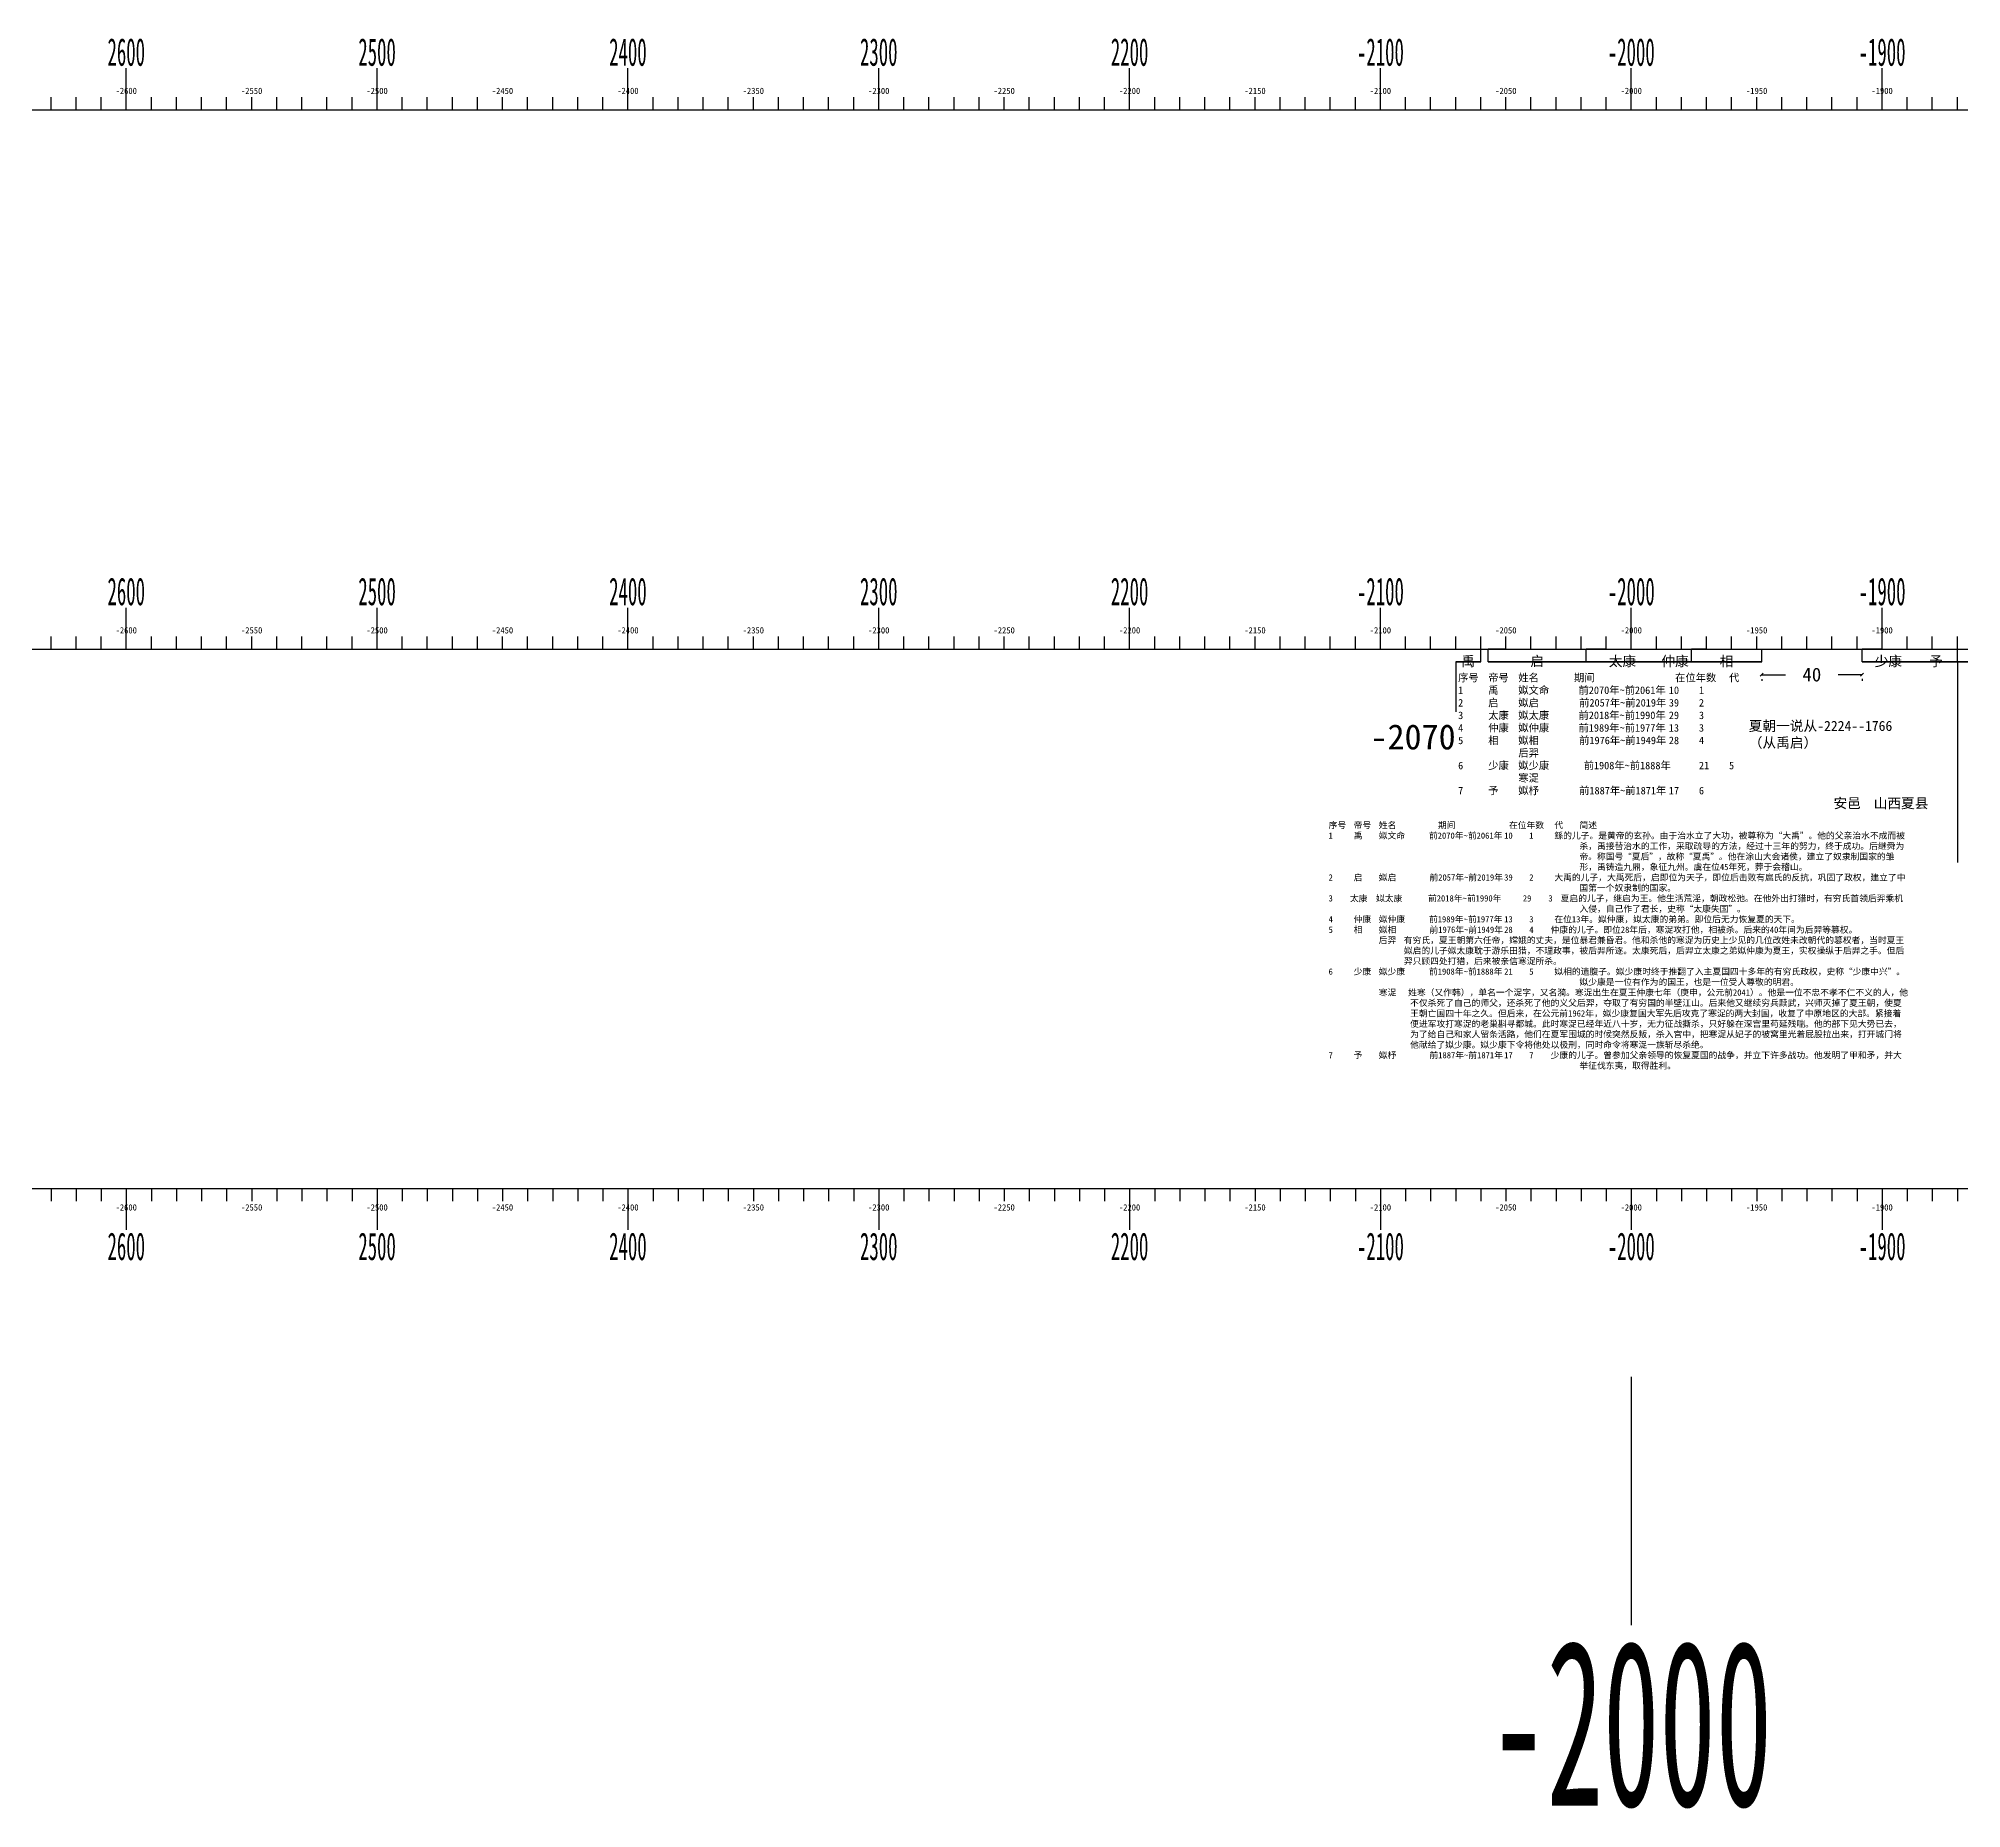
# Model space of a CAD drawing. Header units: millimetres. Extents: x 832 to 7246, y 34 to 740.
# Drawn here: x 2404 to 3170, y 34 to 740 of the extents above; entities that cross this region are included whole.
import ezdxf
from ezdxf.enums import TextEntityAlignment as Align

# ---------------------------------------------------------------- set-up
doc = ezdxf.new("R2010")
doc.units = ezdxf.units.MM
doc.header["$LTSCALE"] = 0.3
doc.header["$PDMODE"] = 32
doc.header["$PDSIZE"] = 22
for name, color, linetype in [('event', 7, 'Continuous'), ('maths', 7, 'Continuous'), ('talent', 7, 'Continuous'), ('基准', 7, 'Continuous'), ('朝代', 7, 'Continuous')]:
    doc.layers.add(name, color=color, linetype=linetype)
doc.layers.add('粗线', color=5, linetype='Continuous', lineweight=50)
doc.styles.get("Standard").update_dxf_attribs({"font": ''})
doc.styles.get('Standard').set_extended_font_data('SimSun')
doc.dimstyles.new('w', dxfattribs={"dimscale": 11, "dimtxt": 0.5, "dimasz": 0.1, "dimexe": 0.22, "dimexo": 0.625, "dimtad": 0, "dimtxsty": 'Standard', "dimblk": 'OBLIQUE', "dimcen": 2.5, "dimclrd": 223, "dimclre": 223, "dimclrt": 223, "dimadec": 0, "dimazin": 0, "dimtfac": 1, "dimtix": 1, "dimtmove": 2, "dimatfit": 3, "dimfxl": 1, "dimarcsym": 0})

# ---------------------------------------------------------------- blocks, each defined once
blk = doc.blocks.new('h1')
blk.add_line((0, 0), (0, 5))
blk.add_attdef('22', text='', height=2.5).set_placement((0, 7.5), align=Align.MIDDLE_CENTER)
blk = doc.blocks.new('h8')
at = {"layer": '朝代', "color": 7}
blk.add_line((0, 0), (0, 16.5), dxfattribs=at)
at = {"layer": '朝代', "color": 1, "width": 0.5}
blk.add_attdef('00', text='', height=11, dxfattribs=at).set_placement((0, 23), align=Align.MIDDLE_CENTER)
blk = doc.blocks.new('time')
at = {"layer": '朝代'}
blk.add_line((0, 0), (0, -5), dxfattribs=at)
blk.add_attdef('22', text='', height=2.5, dxfattribs=at).set_placement((0, -7.5), align=Align.MIDDLE_CENTER)
blk = doc.blocks.new('_Oblique')
at = {"color": 0, "linetype": 'ByBlock', "lineweight": -2}
blk.add_line((-0.5, -0.5), (0.5, 0.5), dxfattribs=at)
blk = doc.blocks.new('*D41')
at = {"layer": 'Defpoints', "color": 0}
for p in [(3090.81, 491.26), (3130.81, 491.29), (3130.81, 486.11)]:
    blk.add_point(p, dxfattribs=at)
at = {"layer": 'maths', "color": 223, "lineweight": -2}
for p, q in [((3090.81, 486.11), (3100.36, 486.11)), ((3090.81, 484.39), (3090.81, 483.69)), ((3130.81, 486.11), (3121.26, 486.11)), ((3130.81, 484.42), (3130.81, 483.69))]:
    blk.add_line(p, q, dxfattribs=at)
at = {"layer": 'maths', "color": 223, "lineweight": -2, "xscale": 1.1, "yscale": 1.1, "zscale": 1.1, "rotation": 180}
blk.add_blockref('_Oblique', (3090.81, 486.11), dxfattribs=at)
at = {"layer": 'maths', "color": 223, "lineweight": -2, "xscale": 1.1, "yscale": 1.1, "zscale": 1.1}
blk.add_blockref('_Oblique', (3130.81, 486.11), dxfattribs=at)
at = {"layer": 'maths', "color": 223, "insert": (3110.81, 486.11), "char_height": 5.5, "attachment_point": 5}
blk.add_mtext('40', dxfattribs=at)

msp = doc.modelspace()

# ---------------------------------------------------------------- linework, layer by layer
msp.add_line((3168.809, 491.294), (3168.809, 411.294))
at = {"layer": 'maths'}
for p, q in [((2978.809, 491.294), (2978.809, 496.294)), ((2988.809, 496.294), (2981.809, 496.294)), ((2981.809, 491.294), (2981.809, 496.294)), ((3028.809, 496.294), (3020.809, 496.294)), ((3020.809, 491.294), (3020.809, 496.294)), ((3048.809, 496.294), (3049.809, 496.294)), ((3068.809, 496.294), (3062.809, 496.294)), ((3062.809, 491.263), (3062.809, 496.294)), ((3090.809, 491.263), (3090.809, 496.294)), ((3138.811, 496.294), (3130.811, 496.294)), ((3130.811, 491.294), (3130.811, 496.294)), ((3168.811, 491.294), (3168.811, 496.294))]:
    msp.add_line(p, q, dxfattribs=at)
at = {"layer": 'maths', "color": 1, "lineweight": 50}
msp.add_line((3049.809, 491.294), (3062.809, 491.294), dxfattribs=at)
at = {"layer": '基准'}
for p, q in [((2408.809, 711.294), (2408.809, 716.294)), ((2418.809, 711.294), (2418.809, 716.294)), ((2428.809, 711.294), (2428.809, 716.294)), ((2448.809, 711.294), (2448.809, 716.294)), ((2458.809, 711.294), (2458.809, 716.294)), ((2468.809, 711.294), (2468.809, 716.294)), ((2478.809, 711.294), (2478.809, 716.294)), ((2498.809, 711.294), (2498.809, 716.294)), ((2508.809, 711.294), (2508.809, 716.294)), ((2518.809, 711.294), (2518.809, 716.294)), ((2528.809, 711.294), (2528.809, 716.294)), ((2548.809, 711.294), (2548.809, 716.294)), ((2558.809, 711.294), (2558.809, 716.294)), ((2568.809, 711.294), (2568.809, 716.294)), ((2578.809, 711.294), (2578.809, 716.294)), ((2598.809, 711.294), (2598.809, 716.294)), ((2608.809, 711.294), (2608.809, 716.294)), ((2618.809, 711.294), (2618.809, 716.294)), ((2628.809, 711.294), (2628.809, 716.294)), ((2648.809, 711.294), (2648.809, 716.294)), ((2658.809, 711.294), (2658.809, 716.294)), ((2668.809, 711.294), (2668.809, 716.294)), ((2678.809, 711.294), (2678.809, 716.294)), ((2698.809, 711.294), (2698.809, 716.294)), ((2708.809, 711.294), (2708.809, 716.294)), ((2718.809, 711.294), (2718.809, 716.294)), ((2728.809, 711.294), (2728.809, 716.294)), ((2748.809, 711.294), (2748.809, 716.294)), ((2758.809, 711.294), (2758.809, 716.294)), ((2768.809, 711.294), (2768.809, 716.294)), ((2778.809, 711.294), (2778.809, 716.294)), ((2798.809, 711.294), (2798.809, 716.294)), ((2808.809, 711.294), (2808.809, 716.294)), ((2818.809, 711.294), (2818.809, 716.294)), ((2828.809, 711.294), (2828.809, 716.294)), ((2848.809, 711.294), (2848.809, 716.294)), ((2858.809, 711.294), (2858.809, 716.294)), ((2868.809, 711.294), (2868.809, 716.294)), ((2878.809, 711.294), (2878.809, 716.294)), ((2898.809, 711.294), (2898.809, 716.294)), ((2908.809, 711.294), (2908.809, 716.294)), ((2918.809, 711.294), (2918.809, 716.294)), ((2928.809, 711.294), (2928.809, 716.294)), ((2948.809, 711.294), (2948.809, 716.294)), ((2958.809, 711.294), (2958.809, 716.294)), ((2968.809, 711.294), (2968.809, 716.294)), ((2978.809, 711.294), (2978.809, 716.294)), ((2998.809, 711.294), (2998.809, 716.294)), ((3008.809, 711.294), (3008.809, 716.294)), ((3018.809, 711.294), (3018.809, 716.294)), ((3028.809, 711.294), (3028.809, 716.294)), ((3048.809, 711.294), (3048.809, 716.294)), ((3058.809, 711.294), (3058.809, 716.294)), ((3068.809, 711.294), (3068.809, 716.294)), ((3078.809, 711.294), (3078.809, 716.294)), ((3098.809, 711.294), (3098.809, 716.294)), ((3108.809, 711.294), (3108.809, 716.294)), ((3118.809, 711.294), (3118.809, 716.294)), ((3128.809, 711.294), (3128.809, 716.294)), ((3148.809, 711.294), (3148.809, 716.294)), ((3158.809, 711.294), (3158.809, 716.294)), ((3168.809, 711.294), (3168.809, 716.294)), ((838.809, 711.294), (7238.809, 711.294)), ((2408.809, 496.294), (2408.809, 501.294)), ((2418.809, 496.294), (2418.809, 501.294)), ((2428.809, 496.294), (2428.809, 501.294)), ((2448.809, 496.294), (2448.809, 501.294)), ((2458.809, 496.294), (2458.809, 501.294)), ((2468.809, 496.294), (2468.809, 501.294)), ((2478.809, 496.294), (2478.809, 501.294)), ((2498.809, 496.294), (2498.809, 501.294)), ((2508.809, 496.294), (2508.809, 501.294)), ((2518.809, 496.294), (2518.809, 501.294)), ((2528.809, 496.294), (2528.809, 501.294)), ((2548.809, 496.294), (2548.809, 501.294)), ((2558.809, 496.294), (2558.809, 501.294)), ((2568.809, 496.294), (2568.809, 501.294)), ((2578.809, 496.294), (2578.809, 501.294)), ((2598.809, 496.294), (2598.809, 501.294)), ((2608.809, 496.294), (2608.809, 501.294)), ((2618.809, 496.294), (2618.809, 501.294)), ((2628.809, 496.294), (2628.809, 501.294)), ((2648.809, 496.294), (2648.809, 501.294)), ((2658.809, 496.294), (2658.809, 501.294)), ((2668.809, 496.294), (2668.809, 501.294)), ((2678.809, 496.294), (2678.809, 501.294)), ((2698.809, 496.294), (2698.809, 501.294)), ((2708.809, 496.294), (2708.809, 501.294)), ((2718.809, 496.294), (2718.809, 501.294)), ((2728.809, 496.294), (2728.809, 501.294)), ((2748.809, 496.294), (2748.809, 501.294)), ((2758.809, 496.294), (2758.809, 501.294)), ((2768.809, 496.294), (2768.809, 501.294)), ((2778.809, 496.294), (2778.809, 501.294)), ((2798.809, 496.294), (2798.809, 501.294)), ((2808.809, 496.294), (2808.809, 501.294)), ((2818.809, 496.294), (2818.809, 501.294)), ((2828.809, 496.294), (2828.809, 501.294)), ((2848.809, 496.294), (2848.809, 501.294)), ((2858.809, 496.294), (2858.809, 501.294)), ((2868.809, 496.294), (2868.809, 501.294)), ((2878.809, 496.294), (2878.809, 501.294)), ((2898.809, 496.294), (2898.809, 501.294)), ((2908.809, 496.294), (2908.809, 501.294)), ((2918.809, 496.294), (2918.809, 501.294)), ((2928.809, 496.294), (2928.809, 501.294)), ((2948.809, 496.294), (2948.809, 501.294)), ((2958.809, 496.294), (2958.809, 501.294)), ((2968.809, 496.294), (2968.809, 501.294)), ((2978.809, 496.294), (2978.809, 501.294)), ((2998.809, 496.294), (2998.809, 501.294)), ((3008.809, 496.294), (3008.809, 501.294)), ((3018.809, 496.294), (3018.809, 501.294)), ((3028.809, 496.294), (3028.809, 501.294)), ((3048.809, 496.294), (3048.809, 501.294)), ((3058.809, 496.294), (3058.809, 501.294)), ((3068.809, 496.294), (3068.809, 501.294)), ((3078.809, 496.294), (3078.809, 501.294)), ((3098.809, 496.294), (3098.809, 501.294)), ((3108.809, 496.294), (3108.809, 501.294)), ((3118.809, 496.294), (3118.809, 501.294)), ((3128.809, 496.294), (3128.809, 501.294)), ((3148.809, 496.294), (3148.809, 501.294)), ((3158.809, 496.294), (3158.809, 501.294)), ((3168.809, 496.294), (3168.809, 501.294)), ((838.809, 496.294), (7238.809, 496.294)), ((838.809, 281.294), (7238.809, 281.294)), ((838.809, 281.294), (7238.809, 281.294)), ((838.809, 281.294), (7238.809, 281.294)), ((838.809, 281.294), (7238.809, 281.294)), ((838.809, 281.294), (7238.809, 281.294)), ((2408.809, 281.294), (2408.809, 276.294)), ((2418.809, 281.294), (2418.809, 276.294)), ((2428.809, 281.294), (2428.809, 276.294)), ((2448.809, 281.294), (2448.809, 276.294)), ((2458.809, 281.294), (2458.809, 276.294)), ((2468.809, 281.294), (2468.809, 276.294)), ((2478.809, 281.294), (2478.809, 276.294)), ((2498.809, 281.294), (2498.809, 276.294)), ((2508.809, 281.294), (2508.809, 276.294)), ((2518.809, 281.294), (2518.809, 276.294)), ((2528.809, 281.294), (2528.809, 276.294)), ((2548.809, 281.294), (2548.809, 276.294)), ((2558.809, 281.294), (2558.809, 276.294)), ((2568.809, 281.294), (2568.809, 276.294)), ((2578.809, 281.294), (2578.809, 276.294)), ((2598.809, 281.294), (2598.809, 276.294)), ((2608.809, 281.294), (2608.809, 276.294)), ((2618.809, 281.294), (2618.809, 276.294)), ((2628.809, 281.294), (2628.809, 276.294)), ((2648.809, 281.294), (2648.809, 276.294)), ((2658.809, 281.294), (2658.809, 276.294)), ((2668.809, 281.294), (2668.809, 276.294)), ((2678.809, 281.294), (2678.809, 276.294)), ((2698.809, 281.294), (2698.809, 276.294)), ((2708.809, 281.294), (2708.809, 276.294)), ((2718.809, 281.294), (2718.809, 276.294)), ((2728.809, 281.294), (2728.809, 276.294)), ((2748.809, 281.294), (2748.809, 276.294)), ((2758.809, 281.294), (2758.809, 276.294)), ((2768.809, 281.294), (2768.809, 276.294)), ((2778.809, 281.294), (2778.809, 276.294)), ((2798.809, 281.294), (2798.809, 276.294)), ((2808.809, 281.294), (2808.809, 276.294)), ((2818.809, 281.294), (2818.809, 276.294)), ((2828.809, 281.294), (2828.809, 276.294)), ((2848.809, 281.294), (2848.809, 276.294)), ((2858.809, 281.294), (2858.809, 276.294)), ((2868.809, 281.294), (2868.809, 276.294)), ((2878.809, 281.294), (2878.809, 276.294)), ((2898.809, 281.294), (2898.809, 276.294)), ((2908.809, 281.294), (2908.809, 276.294)), ((2918.809, 281.294), (2918.809, 276.294)), ((2928.809, 281.294), (2928.809, 276.294)), ((2948.809, 281.294), (2948.809, 276.294)), ((2958.809, 281.294), (2958.809, 276.294)), ((2968.809, 281.294), (2968.809, 276.294)), ((2978.809, 281.294), (2978.809, 276.294)), ((2998.809, 281.294), (2998.809, 276.294)), ((3008.809, 281.294), (3008.809, 276.294)), ((3018.809, 281.294), (3018.809, 276.294)), ((3028.809, 281.294), (3028.809, 276.294)), ((3048.809, 281.294), (3048.809, 276.294)), ((3058.809, 281.294), (3058.809, 276.294)), ((3068.809, 281.294), (3068.809, 276.294)), ((3078.809, 281.294), (3078.809, 276.294)), ((3098.809, 281.294), (3098.809, 276.294)), ((3108.809, 281.294), (3108.809, 276.294)), ((3118.809, 281.294), (3118.809, 276.294)), ((3128.809, 281.294), (3128.809, 276.294)), ((3148.809, 281.294), (3148.809, 276.294)), ((3158.809, 281.294), (3158.809, 276.294)), ((3168.809, 281.294), (3168.809, 276.294))]:
    msp.add_line(p, q, dxfattribs=at)
at = {"layer": '粗线', "lineweight": 50}
for p, q in [((2968.809, 491.294), (2978.809, 491.294)), ((3020.809, 491.294), (3049.809, 491.294)), ((3062.809, 491.263), (3090.809, 491.263))]:
    msp.add_line(p, q, dxfattribs=at)
at = {"layer": '粗线', "color": 1, "lineweight": 50}
msp.add_line((2981.809, 491.294), (3020.809, 491.294), dxfattribs=at)
at = {"layer": '粗线', "color": 1}
msp.add_line((3130.811, 491.294), (3151.811, 491.294), dxfattribs=at)
at = {"layer": '粗线'}
for p, q in [((3151.811, 491.294), (3168.811, 491.294)), ((3168.811, 491.294), (3194.811, 491.294))]:
    msp.add_line(p, q, dxfattribs=at)

# ---------------------------------------------------------------- block references
at = {"layer": '基准'}
for name, p, values in [('h8', (2438.809, 711.294), {'00': '2600'}), ('h8', (2538.809, 711.294), {'00': '2500'}), ('h8', (2638.809, 711.294), {'00': '2400'}), ('h8', (2738.809, 711.294), {'00': '2300'}), ('h8', (2838.809, 711.294), {'00': '2200'}), ('h8', (2938.809, 711.294), {'00': '-2100'}), ('h8', (3038.809, 711.294), {'00': '-2000'}), ('h8', (3138.809, 711.294), {'00': '-1900'}), ('h1', (2488.809, 711.294), {'22': '-2550'}), ('h1', (2588.809, 711.294), {'22': '-2450'}), ('h1', (2688.809, 711.294), {'22': '-2350'}), ('h1', (2788.809, 711.294), {'22': '-2250'}), ('h1', (2888.809, 711.294), {'22': '-2150'}), ('h1', (2988.809, 711.294), {'22': '-2050'}), ('h1', (3088.809, 711.294), {'22': '-1950'}), ('h8', (2438.809, 496.294), {'00': '2600'}), ('h8', (2538.809, 496.294), {'00': '2500'}), ('h8', (2638.809, 496.294), {'00': '2400'}), ('h8', (2738.809, 496.294), {'00': '2300'}), ('h8', (2838.809, 496.294), {'00': '2200'}), ('h8', (2938.809, 496.294), {'00': '-2100'}), ('h8', (3038.809, 496.294), {'00': '-2000'}), ('h8', (3138.809, 496.294), {'00': '-1900'}), ('h1', (2488.809, 496.294), {'22': '-2550'}), ('h1', (2588.809, 496.294), {'22': '-2450'}), ('h1', (2688.809, 496.294), {'22': '-2350'}), ('h1', (2788.809, 496.294), {'22': '-2250'}), ('h1', (2888.809, 496.294), {'22': '-2150'}), ('h1', (2988.809, 496.294), {'22': '-2050'}), ('h1', (3088.809, 496.294), {'22': '-1950'})]:
    msp.add_blockref(name, p, dxfattribs=at).add_auto_attribs(values)
ref = msp.add_blockref('h1', (2438.809, 711.294), dxfattribs=at)
ref.add_attrib('22', '-2600', dxfattribs={"layer": '0', "color": 1, "height": 2.5}).set_placement((2438.809, 718.794), align=Align.MIDDLE_CENTER)
ref = msp.add_blockref('h1', (2538.809, 711.294), dxfattribs=at)
ref.add_attrib('22', '-2500', dxfattribs={"layer": '0', "color": 1, "height": 2.5}).set_placement((2538.809, 718.794), align=Align.MIDDLE_CENTER)
ref = msp.add_blockref('h1', (2638.809, 711.294), dxfattribs=at)
ref.add_attrib('22', '-2400', dxfattribs={"layer": '0', "color": 1, "height": 2.5}).set_placement((2638.809, 718.794), align=Align.MIDDLE_CENTER)
ref = msp.add_blockref('h1', (2738.809, 711.294), dxfattribs=at)
ref.add_attrib('22', '-2300', dxfattribs={"layer": '0', "color": 1, "height": 2.5}).set_placement((2738.809, 718.794), align=Align.MIDDLE_CENTER)
ref = msp.add_blockref('h1', (2838.809, 711.294), dxfattribs=at)
ref.add_attrib('22', '-2200', dxfattribs={"layer": '0', "color": 1, "height": 2.5}).set_placement((2838.809, 718.794), align=Align.MIDDLE_CENTER)
ref = msp.add_blockref('h1', (2938.809, 711.294), dxfattribs=at)
ref.add_attrib('22', '-2100', dxfattribs={"layer": '0', "color": 1, "height": 2.5}).set_placement((2938.809, 718.794), align=Align.MIDDLE_CENTER)
ref = msp.add_blockref('h1', (3038.809, 711.294), dxfattribs=at)
ref.add_attrib('22', '-2000', dxfattribs={"layer": '0', "color": 1, "height": 2.5}).set_placement((3038.809, 718.794), align=Align.MIDDLE_CENTER)
ref = msp.add_blockref('h1', (3138.809, 711.294), dxfattribs=at)
ref.add_attrib('22', '-1900', dxfattribs={"layer": '0', "color": 1, "height": 2.5}).set_placement((3138.809, 718.794), align=Align.MIDDLE_CENTER)
ref = msp.add_blockref('h1', (2438.809, 496.294), dxfattribs=at)
ref.add_attrib('22', '-2600', dxfattribs={"layer": '0', "color": 1, "height": 2.5}).set_placement((2438.809, 503.794), align=Align.MIDDLE_CENTER)
ref = msp.add_blockref('h1', (2538.809, 496.294), dxfattribs=at)
ref.add_attrib('22', '-2500', dxfattribs={"layer": '0', "color": 1, "height": 2.5}).set_placement((2538.809, 503.794), align=Align.MIDDLE_CENTER)
ref = msp.add_blockref('h1', (2638.809, 496.294), dxfattribs=at)
ref.add_attrib('22', '-2400', dxfattribs={"layer": '0', "color": 1, "height": 2.5}).set_placement((2638.809, 503.794), align=Align.MIDDLE_CENTER)
ref = msp.add_blockref('h1', (2738.809, 496.294), dxfattribs=at)
ref.add_attrib('22', '-2300', dxfattribs={"layer": '0', "color": 1, "height": 2.5}).set_placement((2738.809, 503.794), align=Align.MIDDLE_CENTER)
ref = msp.add_blockref('h1', (2838.809, 496.294), dxfattribs=at)
ref.add_attrib('22', '-2200', dxfattribs={"layer": '0', "color": 1, "height": 2.5}).set_placement((2838.809, 503.794), align=Align.MIDDLE_CENTER)
ref = msp.add_blockref('h1', (2938.809, 496.294), dxfattribs=at)
ref.add_attrib('22', '-2100', dxfattribs={"layer": '0', "color": 1, "height": 2.5}).set_placement((2938.809, 503.794), align=Align.MIDDLE_CENTER)
ref = msp.add_blockref('h1', (3038.809, 496.294), dxfattribs=at)
ref.add_attrib('22', '-2000', dxfattribs={"layer": '0', "color": 1, "height": 2.5}).set_placement((3038.809, 503.794), align=Align.MIDDLE_CENTER)
ref = msp.add_blockref('h1', (3138.809, 496.294), dxfattribs=at)
ref.add_attrib('22', '-1900', dxfattribs={"layer": '0', "color": 1, "height": 2.5}).set_placement((3138.809, 503.794), align=Align.MIDDLE_CENTER)
ref = msp.add_blockref('h8', (2438.809, 281.294), dxfattribs=dict(at, xscale=-1, rotation=180))
ref.add_attrib('00', '2600', dxfattribs={"layer": '朝代', "color": 1, "height": 11, "width": 0.5}).set_placement((2438.811, 258.294), align=Align.MIDDLE_CENTER)
ref = msp.add_blockref('h1', (2438.809, 281.294), dxfattribs=dict(at, xscale=-1, rotation=180))
ref.add_attrib('22', '-2600', dxfattribs={"layer": '0', "color": 1, "height": 2.5}).set_placement((2438.809, 273.794), align=Align.MIDDLE_CENTER)
ref = msp.add_blockref('h1', (2488.809, 281.294), dxfattribs=dict(at, xscale=-1, rotation=180))
ref.add_attrib('22', '-2550', dxfattribs={"layer": '0', "height": 2.5}).set_placement((2488.809, 273.794), align=Align.MIDDLE_CENTER)
ref = msp.add_blockref('h8', (2538.809, 281.294), dxfattribs=dict(at, xscale=-1, rotation=180))
ref.add_attrib('00', '2500', dxfattribs={"layer": '朝代', "color": 1, "height": 11, "width": 0.5}).set_placement((2538.811, 258.294), align=Align.MIDDLE_CENTER)
ref = msp.add_blockref('h1', (2538.809, 281.294), dxfattribs=dict(at, xscale=-1, rotation=180))
ref.add_attrib('22', '-2500', dxfattribs={"layer": '0', "color": 1, "height": 2.5}).set_placement((2538.809, 273.794), align=Align.MIDDLE_CENTER)
ref = msp.add_blockref('h1', (2588.809, 281.294), dxfattribs=dict(at, xscale=-1, rotation=180))
ref.add_attrib('22', '-2450', dxfattribs={"layer": '0', "height": 2.5}).set_placement((2588.809, 273.794), align=Align.MIDDLE_CENTER)
ref = msp.add_blockref('h8', (2638.809, 281.294), dxfattribs=dict(at, xscale=-1, rotation=180))
ref.add_attrib('00', '2400', dxfattribs={"layer": '朝代', "color": 1, "height": 11, "width": 0.5}).set_placement((2638.811, 258.294), align=Align.MIDDLE_CENTER)
ref = msp.add_blockref('h1', (2638.809, 281.294), dxfattribs=dict(at, xscale=-1, rotation=180))
ref.add_attrib('22', '-2400', dxfattribs={"layer": '0', "color": 1, "height": 2.5}).set_placement((2638.809, 273.794), align=Align.MIDDLE_CENTER)
ref = msp.add_blockref('h1', (2688.809, 281.294), dxfattribs=dict(at, xscale=-1, rotation=180))
ref.add_attrib('22', '-2350', dxfattribs={"layer": '0', "height": 2.5}).set_placement((2688.809, 273.794), align=Align.MIDDLE_CENTER)
ref = msp.add_blockref('h8', (2738.809, 281.294), dxfattribs=dict(at, xscale=-1, rotation=180))
ref.add_attrib('00', '2300', dxfattribs={"layer": '朝代', "color": 1, "height": 11, "width": 0.5}).set_placement((2738.811, 258.294), align=Align.MIDDLE_CENTER)
ref = msp.add_blockref('h1', (2738.809, 281.294), dxfattribs=dict(at, xscale=-1, rotation=180))
ref.add_attrib('22', '-2300', dxfattribs={"layer": '0', "color": 1, "height": 2.5}).set_placement((2738.809, 273.794), align=Align.MIDDLE_CENTER)
ref = msp.add_blockref('h1', (2788.809, 281.294), dxfattribs=dict(at, xscale=-1, rotation=180))
ref.add_attrib('22', '-2250', dxfattribs={"layer": '0', "height": 2.5}).set_placement((2788.809, 273.794), align=Align.MIDDLE_CENTER)
ref = msp.add_blockref('h8', (2838.809, 281.294), dxfattribs=dict(at, xscale=-1, rotation=180))
ref.add_attrib('00', '2200', dxfattribs={"layer": '朝代', "color": 1, "height": 11, "width": 0.5}).set_placement((2838.811, 258.294), align=Align.MIDDLE_CENTER)
ref = msp.add_blockref('h1', (2838.809, 281.294), dxfattribs=dict(at, xscale=-1, rotation=180))
ref.add_attrib('22', '-2200', dxfattribs={"layer": '0', "color": 1, "height": 2.5}).set_placement((2838.809, 273.794), align=Align.MIDDLE_CENTER)
ref = msp.add_blockref('h1', (2888.809, 281.294), dxfattribs=dict(at, xscale=-1, rotation=180))
ref.add_attrib('22', '-2150', dxfattribs={"layer": '0', "height": 2.5}).set_placement((2888.809, 273.794), align=Align.MIDDLE_CENTER)
ref = msp.add_blockref('h8', (2938.809, 281.294), dxfattribs=dict(at, xscale=-1, rotation=180))
ref.add_attrib('00', '-2100', dxfattribs={"layer": '朝代', "color": 1, "height": 11, "width": 0.5}).set_placement((2938.811, 258.294), align=Align.MIDDLE_CENTER)
ref = msp.add_blockref('h1', (2938.809, 281.294), dxfattribs=dict(at, xscale=-1, rotation=180))
ref.add_attrib('22', '-2100', dxfattribs={"layer": '0', "color": 1, "height": 2.5}).set_placement((2938.809, 273.794), align=Align.MIDDLE_CENTER)
ref = msp.add_blockref('h1', (2988.809, 281.294), dxfattribs=dict(at, xscale=-1, rotation=180))
ref.add_attrib('22', '-2050', dxfattribs={"layer": '0', "height": 2.5}).set_placement((2988.809, 273.794), align=Align.MIDDLE_CENTER)
ref = msp.add_blockref('h8', (3038.809, 281.294), dxfattribs=dict(at, xscale=-1, rotation=180))
ref.add_attrib('00', '-2000', dxfattribs={"layer": '朝代', "color": 1, "height": 11, "width": 0.5}).set_placement((3038.811, 258.294), align=Align.MIDDLE_CENTER)
ref = msp.add_blockref('h1', (3038.809, 281.294), dxfattribs=dict(at, xscale=-1, rotation=180))
ref.add_attrib('22', '-2000', dxfattribs={"layer": '0', "color": 1, "height": 2.5}).set_placement((3038.809, 273.794), align=Align.MIDDLE_CENTER)
ref = msp.add_blockref('h1', (3088.809, 281.294), dxfattribs=dict(at, xscale=-1, rotation=180))
ref.add_attrib('22', '-1950', dxfattribs={"layer": '0', "height": 2.5}).set_placement((3088.809, 273.794), align=Align.MIDDLE_CENTER)
ref = msp.add_blockref('h8', (3138.809, 281.294), dxfattribs=dict(at, xscale=-1, rotation=180))
ref.add_attrib('00', '-1900', dxfattribs={"layer": '朝代', "color": 1, "height": 11, "width": 0.5}).set_placement((3138.811, 258.294), align=Align.MIDDLE_CENTER)
ref = msp.add_blockref('h1', (3138.809, 281.294), dxfattribs=dict(at, xscale=-1, rotation=180))
ref.add_attrib('22', '-1900', dxfattribs={"layer": '0', "color": 1, "height": 2.5}).set_placement((3138.809, 273.794), align=Align.MIDDLE_CENTER)
ref = msp.add_blockref('h8', (3038.803, 206.294), dxfattribs=dict(at, xscale=-6, yscale=6, zscale=6, rotation=180))
ref.add_attrib('00', '-2000', dxfattribs={"layer": '朝代', "color": 1, "height": 66, "width": 0.5}).set_placement((3038.811, 68.294), align=Align.MIDDLE_CENTER)
at = {"layer": '朝代'}
ref = msp.add_blockref('time', (2968.809, 491.294), dxfattribs=dict(at, xscale=3.995999999999185, yscale=3.996000000000095, zscale=3.996))
ref.add_attrib('22', '-2070', dxfattribs={"height": 9.99}).set_placement((2968.809, 461.324), align=Align.MIDDLE_RIGHT)

# ---------------------------------------------------------------- texts
at = {"attachment_point": 1}
for s, insert, char_height, width in [('{\\fSimSun|b0|i0|c134|p2;序号^I帝号^I姓名^I     期间^I             在位年数^I代\\P1^I禹^I姒文命^I前2070年~前2061年^I10^I1\\P2^I启^I姒启^I      前2057年~前2019年^I39^I2\\P3^I太康^I姒太康^I前2018年~前1990年^I29^I3\\P4^I仲康^I姒仲康^I前1989年~前1977年^I13^I3\\P5^I相^I姒相^I      前1976年~前1949年^I28^I4\\P^I^I后羿^I^I^I\\P6^I少康^I姒少康^I 前1908年~前1888年^I21^I5\\P^I^I寒浞^I^I^I\\P7^I予^I姒杼^I      前1887年~前1871年^I17^I6}', (2969.789, 486.424), 3, 125.29547), ('\\pi-90,l90;序号^I帝号^I姓名^I        期间^I       在位年数^I代^I简述\\P\\pi-100,l100;1^I禹^I姒文命^I前2070年~前2061年^I10^I1^I鲧的儿子。是黄帝的玄孙。由于治水立了大功，被尊称为“大禹”。他的父亲治水不成而被杀，禹接替治水的工作，采取疏导的方法，经过十三年的努力，终于成功。后继舜为帝。称国号“夏后”，故称“夏禹”。他在涂山大会诸侯，建立了奴隶制国家的雏形，禹铸造九鼎，象征九州。虞在位45年死，葬于会稽山。\\P2^I启^I姒启^I      前2057年~前2019年^I39^I2^I大禹的儿子，大禹死后，启即位为天子，即位后击败有扈氏的反抗，巩固了政权，建立了中国第一个奴隶制的国家。\\P\\pt92.5;3    太康  姒太康      前2018年~前1990年     29    3 ^I夏启的儿子，继启为王。他生活荒淫，朝政松弛。在他外出打猎时，有穷氏首领后羿乘机入侵，自己作了君长，史称“太康失国”。\\P\\pi-90,l90,tz;4^I仲康^I姒仲康^I前1989年~前1977年^I13^I3^I在位13年。姒仲康，姒太康的弟弟。即位后无力恢复夏的天下。\\P5^I相^I姒相^I      前1976年~前1949年^I28^I4    仲康的儿子。即位28年后，寒浞攻打他，相被杀。后来的40年间为后羿等篡权。\\P\\pi-30,l30;^I^I后羿^I有穷氏，夏王朝第六任帝，嫦娥的丈夫，是位暴君兼昏君。他和杀他的寒浞为历史上少见的几位改姓未改朝代的篡权者，当时夏王姒启的儿子姒太康耽于游乐田猎，不理政事，被后羿所逐。太康死后，后羿立太康之弟姒仲康为夏王，实权操纵于后羿之手。但后羿只顾四处打猎，后来被亲信寒浞所杀。\\P\\pi-100,l100;6^I少康^I姒少康^I前1908年~前1888年^I21^I5^I姒相的遗腹子。姒少康时终于推翻了入主夏国四十多年的有穷氏政权，史称“少康中兴”。姒少康是一位有作为的国王，也是一位受人尊敬的明君。\\P\\pi-32.5,l32.5;^I^I寒浞^I 姓寒（又作韩），单名一个浞字，又名漪。寒浞出生在夏王仲康七年（庚申，公元前2041）。他是一位不忠不孝不仁不义的人，他不仅杀死了自己的师父，还杀死了他的义父后羿，夺取了有穷国的半壁江山。后来他又继续穷兵黩武，兴师灭掉了夏王朝，使夏王朝亡国四十年之久。但后来，在公元前1962年，姒少康复国大军先后攻克了寒浞的两大封国，收复了中原地区的大部。紧接着便进军攻打寒浞的老巢斟寻都城。此时寒浞已经年近八十岁，无力征战撕杀，只好躲在深宫里苟延残喘。他的部下见大势已去，为了给自己和家人留条活路，他们在夏军围城的时候突然反叛，杀入宫中，把寒浞从妃子的被窝里光着屁股拉出来，打开城门将他献给了姒少康。姒少康下令将他处以极刑，同时命令将寒浞一族斩尽杀绝。\\P\\pi-100,l100;7^I予^I姒杼^I      前1887年~前1871年^I17^I7    少康的儿子。曾参加父亲领导的恢复夏国的战争，并立下许多战功。他发明了甲和矛，并大举征伐东夷，取得胜利。', (2918.149, 427.39), 2.5, 230.9642)]:
    msp.add_mtext(s, dxfattribs=dict(at, insert=insert, char_height=char_height, width=width))
at = {"layer": 'event', "char_height": 4}
for s, insert, width, attachment_point in [('禹', (2973.809, 491.294), 5.15218, 5), ('启', (3001.309, 491.294), 5.15218, 5), ('太康', (3035.309, 491.294), 11.51376, 5), ('仲康', (3056.309, 491.294), 11.51376, 5), ('相', (3076.809, 491.263), 11.51376, 5), ('少康', (3141.311, 491.294), 11.51376, 5), ('予', (3160.311, 491.294), 11.51376, 5), ('{\\fSimSun|b0|i0|c134|p2;安邑^I山西夏县}', (3119.453, 436.902), 40.07734, 1)]:
    msp.add_mtext(s, dxfattribs=dict(at, insert=insert, width=width, attachment_point=attachment_point))
at = {"layer": 'talent', "insert": (3085.67, 467.704), "char_height": 4, "width": 62.95643, "attachment_point": 1}
msp.add_mtext('夏朝一说从-2224--1766（从禹启）', dxfattribs=at)

# ---------------------------------------------------------------- dimensions: what is measured, and where the dimension line sits
at = {"layer": 'maths'}
dim = msp.add_linear_dim(base=(3130.811, 486.111), p1=(3090.809, 491.263), p2=(3130.811, 491.294), dimstyle='w', dxfattribs=at)
dim.commit()
dim.dimension.update_dxf_attribs({"geometry": '*D41', "text_midpoint": (3110.81, 486.111)})

doc.saveas('drawing.dxf')
